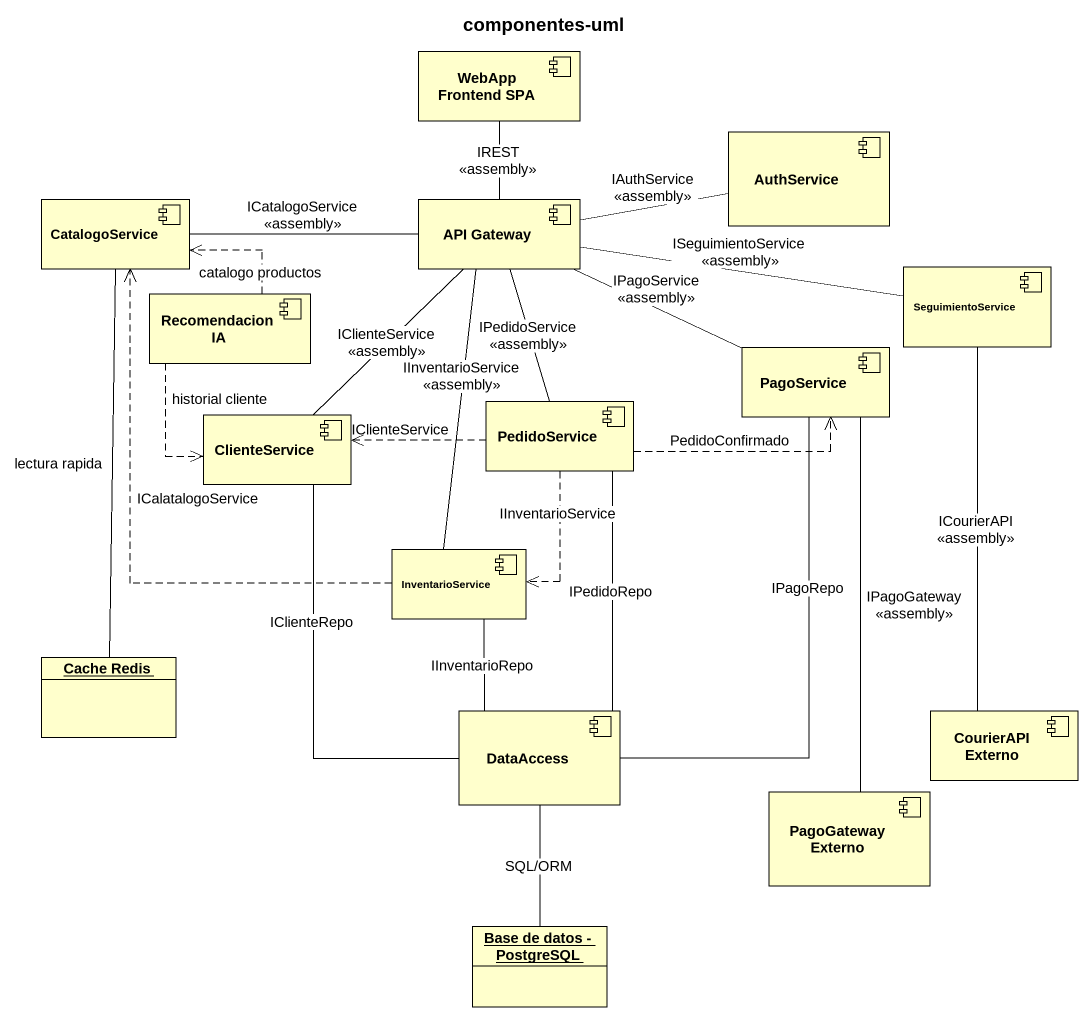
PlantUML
@startuml
title componentes-uml
allowmixing
hide circle
hide empty members
component "WebApp Frontend SPA" as WebApp_Frontend_SPA
component AuthService
component CatalogoService
component "API Gateway" as API_Gateway
component "Recomendacion IA" as Recomendacion_IA
component SeguimientoService
component PagoService
component ClienteService
component PedidoService
component InventarioService
object "Cache Redis" as Cache_Redis
component DataAccess
component "CourierAPI Externo" as CourierAPI_Externo
component "PagoGateway Externo" as PagoGateway_Externo
object "Base de datos - PostgreSQL" as Base_de_datos_PostgreSQL
WebApp_Frontend_SPA -- API_Gateway : IREST\n<<assembly>>
CatalogoService -- Cache_Redis : lectura rapida
API_Gateway -right- AuthService : IAuthService\n<<assembly>>
API_Gateway -left- CatalogoService : ICatalogoService\n<<assembly>>
API_Gateway -right- SeguimientoService : ISeguimientoService\n<<assembly>>
API_Gateway -right- PagoService : IPagoService\n<<assembly>>
API_Gateway -- ClienteService : IClienteService\n<<assembly>>
API_Gateway -- PedidoService : IPedidoService\n<<assembly>>
API_Gateway -- InventarioService : IInventarioService\n<<assembly>>
Recomendacion_IA .up.> CatalogoService : catalogo productos
Recomendacion_IA ..> ClienteService : historial cliente
SeguimientoService -- CourierAPI_Externo : ICourierAPI\n<<assembly>>
PagoService -- DataAccess : IPagoRepo
PagoService -- PagoGateway_Externo : IPagoGateway\n<<assembly>>
ClienteService -- DataAccess : IClienteRepo
PedidoService .right.> PagoService : PedidoConfirmado
PedidoService .left.> ClienteService : IClienteService
PedidoService ..> InventarioService : IInventarioService
PedidoService -- DataAccess : IPedidoRepo
InventarioService .up.> CatalogoService : ICalatalogoService
InventarioService -- DataAccess : IInventarioRepo
DataAccess -- Base_de_datos_PostgreSQL : SQL/ORM
@enduml
